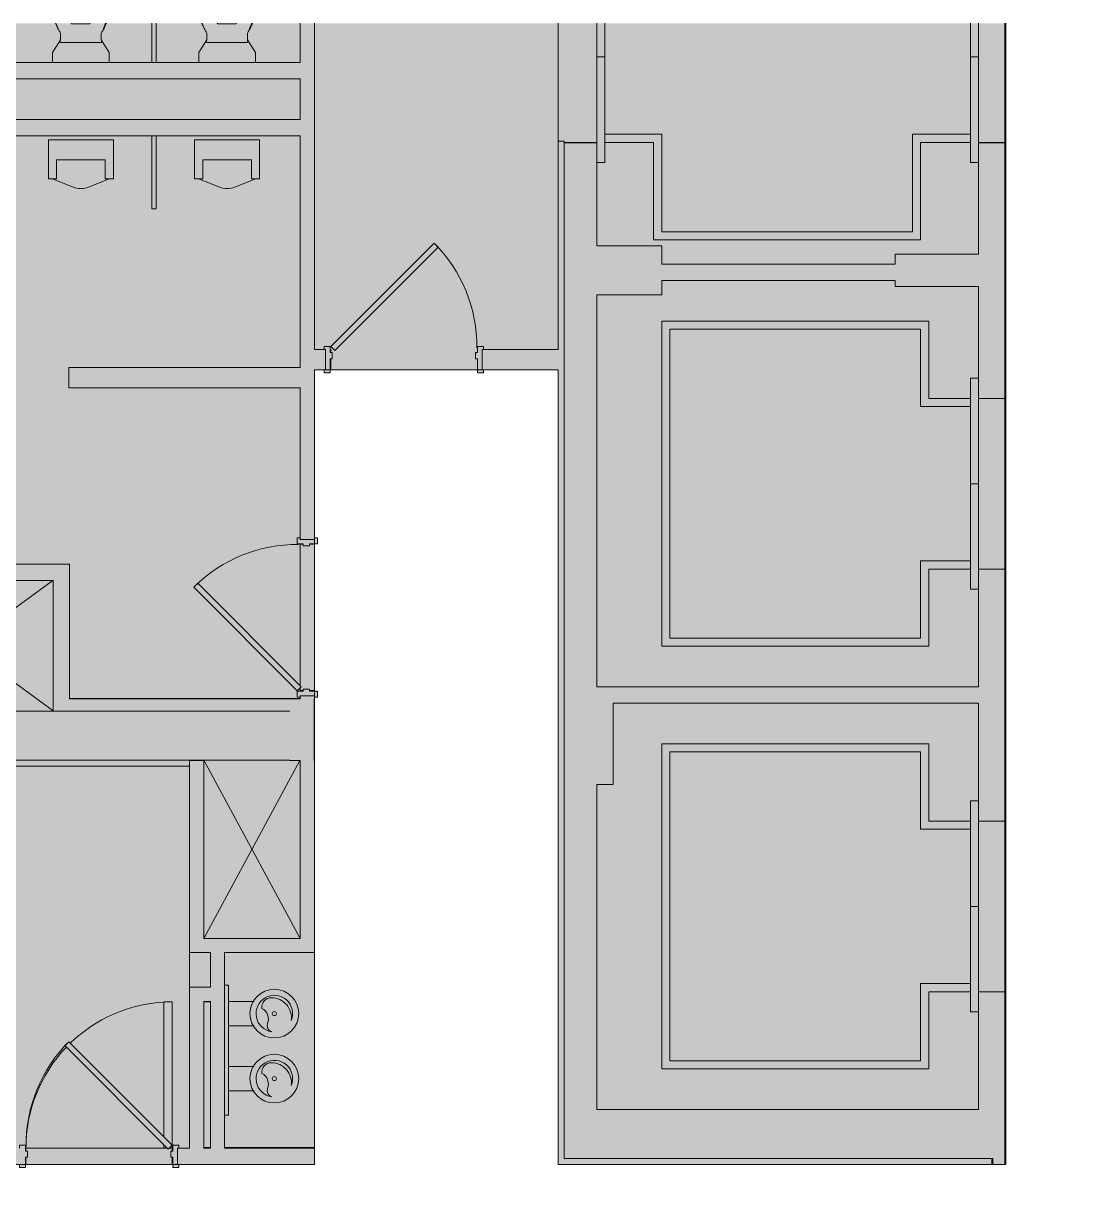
# Model space of a CAD drawing. Header units: inches. Extents: x 0 to 1865, y 0 to 1094.
# Drawn here: x 1249.8 to 1508.9, y 807.5 to 1093.8 of the extents above; entities that cross this region are included whole.
import ezdxf

# ---------------------------------------------------------------- set-up
doc = ezdxf.new("R2010")
doc.units = ezdxf.units.IN
doc.header["$MEASUREMENT"] = 0
for name, color, linetype, lineweight in [('A-DETL', 90, 'Continuous', 9), ('A-DETL-GENF', 92, 'Continuous', 9), ('A-DOOR', 31, 'Continuous', 13), ('A-WALL', 113, 'Continuous', 13), ('A-WALL-PATT', 111, 'Continuous', 13), ('CORE', 7, 'Continuous', 9), ('I-WALL', 2, 'Continuous', 13), ('Victor Bldg - 5th Floor_LINK_dwg', 8, 'Continuous', 9)]:
    doc.layers.add(name, color=color, linetype=linetype, lineweight=lineweight)

# ---------------------------------------------------------------- blocks, each defined once
blk = doc.blocks.new('Victor Bldg - 5th Floor_LINK_dwg_DRL36-7952114-Level 05 POWER _ SIGNAL')
at = {"layer": 'CORE'}
blk.add_line((0, 36), (0, 0.8), dxfattribs=at)
at = {"layer": 'CORE', "flags": 128}
for points in [[(-2, 2.8), (-2, 36), (0, 36)], [(-1.14, 0), (-2, 0), (-2, 0.86)], [(0, 0.7), (0, 0), (-0.7, 0)]]:
    blk.add_lwpolyline(points, dxfattribs=at)
at = {"layer": 'CORE'}
for start, end in [(93.1798, 134.0968), (136.2878, 180)]:
    blk.add_arc((0, 0), 36, start, end, dxfattribs=at)
blk = doc.blocks.new('Victor Bldg - 5th Floor_LINK_dwg_AG131-7952125-Level 05 POWER _ SIGNAL')
at = {"layer": 'CORE'}
for p, q in [((1257, 1055.54), (1262.11, 1053.49)), ((1271, 1055.54), (1265.89, 1053.49))]:
    blk.add_line(p, q, dxfattribs=at)
at = {"layer": 'CORE', "flags": 128}
blk.add_lwpolyline([(1256, 1055.54), (1256, 1065.14), (1272, 1065.14), (1272, 1055.54), (1270, 1055.54), (1270, 1060.16), (1258, 1060.16), (1258, 1055.54)], close=True, dxfattribs=at)
at = {"layer": 'CORE'}
blk.add_ellipse((1264, 1056.13), major_axis=(4, 0), ratio=0.75, start_param=4.220783, end_param=5.203995, dxfattribs=at)
blk = doc.blocks.new('Victor Bldg - 5th Floor_LINK_dwg_AG131-7952127-Level 05 POWER _ SIGNAL')
at = {"layer": 'CORE'}
for p, q in [((1293, 1055.54), (1298.11, 1053.49)), ((1307, 1055.54), (1301.89, 1053.49))]:
    blk.add_line(p, q, dxfattribs=at)
at = {"layer": 'CORE', "flags": 128}
blk.add_lwpolyline([(1292, 1055.54), (1292, 1065.14), (1308, 1065.14), (1308, 1055.54), (1306, 1055.54), (1306, 1060.16), (1294, 1060.16), (1294, 1055.54)], close=True, dxfattribs=at)
at = {"layer": 'CORE'}
blk.add_ellipse((1300, 1056.13), major_axis=(4, 0), ratio=0.75, start_param=4.220783, end_param=5.203995, dxfattribs=at)
blk = doc.blocks.new('Victor Bldg - 5th Floor_LINK_dwg_TOILETWP-V1-Level 05 POWER _ SIGNAL')
at = {"layer": 'CORE'}
for p, q in [((9.67, 6.15), (8.12, 5.55)), ((8.12, -5.46), (9.67, -6.06))]:
    blk.add_line(p, q, dxfattribs=at)
at = {"layer": 'CORE', "flags": 128}
for points in [[(7.25, 5), (5.63, 5), (2.5, 7), (0, 7)], [(5.43, 5.11), (4.97, 5.11), (4.97, -5.04), (5.43, -5.04)], [(9.67, -2.32), (9.53, -2.21), (9.53, 2.3), (9.67, 2.42)], [(0, -7), (2.5, -7), (5.63, -5), (7.25, -5)]]:
    blk.add_lwpolyline(points, dxfattribs=at)
at = {"layer": 'CORE'}
for centre, radius, start, end in [((14.87, -6.83), 14.07, 111.6848, 122.7754), ((14.91, 6.75), 14.03, 236.9216, 248.0767)]:
    blk.add_arc(centre, radius, start, end, dxfattribs=at)
blk = doc.blocks.new('Victor Bldg - 5th Floor_LINK_dwg-6972324-Level 05 POWER _ SIGNAL')
at = {"layer": 'CORE'}
for p, q in [((1281.5, 1093.8), (1281.5, 1084.12)), ((1282.5, 1093.8), (1282.5, 1084.12)), ((1381.5, 1093.8), (1381.5, 1064.75)), ((1393, 1066.5), (1393, 1093.8)), ((1393, 1064.5), (1393, 1093.8)), ((1491.5, 1064.5), (1491.5, 1064.41)), ((1491.5, 1001.5), (1491.5, 959.5)), ((1318, 965.63), (1318, 930.76)), ((1320.25, 965.63), (1321.5, 965.63)), ((1257.13, 956.69), (1213, 924.5)), ((1213.26, 956.69), (1257.19, 924.64)), ((1261.18, 927.62), (1318, 927.62)), ((1318, 929.44), (1318, 929.63)), ((1320.25, 929.63), (1321.5, 929.63)), ((1321.5, 912.38), (1321.5, 927.56)), ((1257.38, 924.56), (1257.38, 924.5)), ((1290.75, 911), (1058.5, 911)), ((1294.25, 912.38), (1294.25, 912.5)), ((1318, 868.63), (1294.25, 912.5)), ((1317.93, 912.38), (1294.25, 868.63)), ((1491.5, 855.5), (1491.5, 897.5)), ((1290.75, 856.63), (1290.75, 865.13)), ((1294.25, 853), (1295.88, 853)), ((1300.38, 853.12), (1306.68, 853.12)), ((1300.38, 847.12), (1306.68, 847.12)), ((1300.38, 837.12), (1306.68, 837.12)), ((1300.38, 831.12), (1306.68, 831.12)), ((1250.45, 817), (1250.45, 816.25)), ((1250.45, 816.25), (1250.45, 817)), ((1295.88, 817.13), (1294.25, 817.13)), ((1321.5, 817), (1321.5, 817.13)), ((1488.25, 813), (1488.5, 813))]:
    blk.add_line(p, q, dxfattribs=at)
at = {"layer": 'CORE', "flags": 128}
for points in [[(1393, 1093.8), (1393, 1085.5), (1391, 1085.5), (1391, 1093.8)], [(1483, 1093.8), (1483, 1066.5), (1468.72, 1066.5), (1468.72, 1042.51), (1407, 1042.51), (1407, 1066.5), (1393, 1066.5)], [(1483, 1093.8), (1483, 1064.5), (1470.72, 1064.5), (1470.72, 1040.51), (1405, 1040.51), (1405, 1064.5), (1393, 1064.5)], [(1483, 1093.8), (1483, 1085.5), (1485, 1085.5), (1485, 1093.8)], [(1491.5, 1093.8), (1491.5, 1064.5), (1485, 1064.5), (1485, 1064.41)], [(1391, 1059.54), (1393, 1059.54), (1393, 1085.5), (1391, 1085.5), (1391, 1064.41)], [(1485, 1059.54), (1483, 1059.54), (1483, 1085.5), (1485, 1085.5), (1485, 1064.41)], [(1281.5, 1066.12), (1281.5, 1048.12), (1282.5, 1048.12), (1282.5, 1066.12)], [(1383, 1064.5), (1391, 1064.5), (1391, 1064.41)], [(1407, 1020.5), (1472.72, 1020.5), (1472.72, 1001.5), (1483, 1001.5), (1483, 959.5), (1472.72, 959.5), (1472.72, 940.5), (1407, 940.5), (1407, 1020.5)], [(1409, 1018.5), (1470.72, 1018.5), (1470.72, 999.5), (1483, 999.5), (1483, 961.5), (1470.72, 961.5), (1470.72, 942.5), (1409, 942.5), (1409, 1018.5)], [(1325.5, 1012.75), (1325.5, 1013.5), (1325.38, 1013.5)], [(1325.38, 1008.5), (1325.5, 1008.5), (1325.5, 1011.25)], [(1485, 1006.46), (1483, 1006.46), (1483, 980.5), (1485, 980.5), (1485, 1001.5)], [(1485, 954.54), (1483, 954.54), (1483, 980.5), (1485, 980.5), (1485, 959.5)], [(1318, 965.69), (1318, 965.63), (1318.75, 965.63)], [(1321.5, 929.44), (1321.5, 929.63), (1321.5, 965.63), (1321.5, 965.69)], [(1318, 930.31), (1318, 929.63), (1318.75, 929.63)], [(1257.29, 924.56), (1257.38, 924.5), (1257.38, 924.56)], [(1407, 916.5), (1472.72, 916.5), (1472.72, 897.5), (1483, 897.5), (1483, 855.5), (1472.72, 855.5), (1472.72, 836.5), (1407, 836.5), (1407, 916.5)], [(1409, 914.5), (1470.72, 914.5), (1470.72, 895.5), (1483, 895.5), (1483, 857.5), (1470.72, 857.5), (1470.72, 838.5), (1409, 838.5), (1409, 914.5)], [(1485, 902.46), (1483, 902.46), (1483, 876.5), (1485, 876.5), (1485, 897.5)], [(1485, 850.54), (1483, 850.54), (1483, 876.5), (1485, 876.5), (1485, 855.5)], [(1299.38, 817.13), (1321.5, 817.13), (1321.5, 865.13)], [(1299.38, 857.12), (1300.38, 857.12), (1300.38, 825.12), (1299.38, 825.12)], [(1250.38, 817), (1250.45, 817), (1285.31, 817)], [(1285.75, 817), (1286.45, 817), (1286.45, 816.25)], [(1286.45, 816.25), (1286.45, 817), (1286.63, 817)], [(1250.38, 813), (1250.45, 813), (1286.45, 813), (1286.45, 814.75)], [(1286.45, 814.75), (1286.45, 813), (1286.63, 813)]]:
    blk.add_lwpolyline(points, dxfattribs=at)
blk.add_lwpolyline([(1250.45, 814.75), (1250.45, 813)], close=True, dxfattribs=at)
at = {"layer": 'CORE'}
for centre, radius in [((1311.63, 850.12), 6), ((1311.63, 850.12), 0.5), ((1311.63, 834.12), 6), ((1311.63, 834.12), 0.5)]:
    blk.add_circle(centre, radius, dxfattribs=at)
for centre, radius, start, end in [((1311.63, 850.12), 4.5, 337.8836, 261.735), ((1310.91, 851.65), 2.38, 89.6651, 186.1474), ((1310.88, 849.07), 4.95, 352.5494, 89.5664), ((1307.28, 848.8), 2.88, 336.5344, 64.0013), ((1311.51, 847.22), 1.64, 164.7948, 251.1974), ((1311.63, 834.12), 4.5, 337.8836, 261.735), ((1310.91, 835.65), 2.38, 89.6651, 186.1474), ((1310.88, 833.07), 4.95, 352.5494, 89.5664), ((1307.28, 832.8), 2.88, 336.5344, 64.0013), ((1311.51, 831.22), 1.64, 164.7948, 251.1974)]:
    blk.add_arc(centre, radius, start, end, dxfattribs=at)
at = {"rotation": 90}
for p in [(1264, 1084.12), (1300, 1084.12)]:
    blk.add_blockref('Victor Bldg - 5th Floor_LINK_dwg_TOILETWP-V1-Level 05 POWER _ SIGNAL', p, dxfattribs=at)
for name, p in [('Victor Bldg - 5th Floor_LINK_dwg_AG131-7952125-Level 05 POWER _ SIGNAL', (0, 0)), ('Victor Bldg - 5th Floor_LINK_dwg_AG131-7952127-Level 05 POWER _ SIGNAL', (0, 0)), ('Victor Bldg - 5th Floor_LINK_dwg_DRL36-7952114-Level 05 POWER _ SIGNAL', (1286.45, 817))]:
    blk.add_blockref(name, p)
blk = doc.blocks.new('Door - Single - Solid Door-6981683-Level 05 POWER _ SIGNAL')
at = {"layer": 'A-DOOR'}
h = blk.add_hatch(color=10, dxfattribs=at)
h.paths.add_polyline_path([(23.62, 2.66), (22.12, 2.66), (22.12, 0.16), (21.62, 0.16), (21.62, -1.34), (22.12, -1.34), (22.12, -2.84), (23.62, -2.84), (23.62, -2.09), (23.24, -2.09), (23.24, 1.91), (23.62, 1.91), (23.62, 2.49)], flags=0)
h.paths.add_polyline_path([(-14.13, 2.66), (-15.63, 2.66), (-15.63, 1.91), (-15.26, 1.91), (-15.26, -2.09), (-15.63, -2.09), (-15.63, -2.84), (-14.13, -2.84), (-14.13, -1.34), (-13.63, -1.34), (-13.63, 0.16), (-14.13, 0.16), (-14.13, 2.47)], flags=0)
at = {"layer": 'A-DOOR', "color": 8, "lineweight": 20}
for p, q in [((-15.63, 2.66), (-14.13, 2.66)), ((-15.63, 1.91), (-15.63, 2.66)), ((-14.13, 2.66), (-14.13, 0.16)), ((-14.13, 0.16), (-13.63, 0.16)), ((-13.63, 0.16), (-13.63, -1.34)), ((21.62, 0.16), (22.12, 0.16)), ((21.62, -1.34), (21.62, 0.16)), ((22.12, 2.66), (23.62, 2.66)), ((22.12, 0.16), (22.12, 2.66)), ((23.62, 2.66), (23.62, 1.91)), ((-15.63, -2.84), (-15.63, -2.09)), ((-14.13, -2.84), (-15.63, -2.84)), ((-14.13, -1.34), (-14.13, -2.84)), ((-13.63, -1.34), (-14.13, -1.34)), ((-13.03, -1.87), (-14.01, -2.84)), ((-14.01, -2.84), (11.45, -28.29)), ((12.42, -27.32), (-13.03, -1.87)), ((22.12, -1.34), (21.62, -1.34)), ((22.12, -2.84), (22.12, -1.34)), ((23.62, -2.84), (22.12, -2.84)), ((23.62, -2.09), (23.62, -2.84)), ((11.45, -28.29), (12.42, -27.32))]:
    blk.add_line(p, q, dxfattribs=at)
at = {"layer": 'A-DOOR', "lineweight": 9}
blk.add_arc((-14.01, -2.84), 36, 315, 0.5, dxfattribs=at)
blk = doc.blocks.new('Door - Single - Solid Door-6981945-Level 05 POWER _ SIGNAL')
at = {"layer": 'A-DOOR'}
h = blk.add_hatch(color=10, dxfattribs=at)
h.paths.add_polyline_path([(23.55, -3.16), (23.62, -3.16), (23.62, -2.41), (23.24, -2.41), (23.24, 2.59), (23.62, 2.59), (23.62, 3.34), (22.12, 3.34), (22.12, 1.84), (21.62, 1.84), (21.62, 0.34), (22.12, 0.34), (22.12, -3.16), (23.24, -3.16)], flags=0)
h.paths.add_polyline_path([(-15.26, -3.16), (-14.13, -3.16), (-14.13, 0.34), (-13.63, 0.34), (-13.63, 1.84), (-14.13, 1.84), (-14.13, 3.34), (-15.63, 3.34), (-15.63, 2.59), (-15.26, 2.59), (-15.26, -2.41), (-15.63, -2.41), (-15.63, -3.16)], flags=0)
at = {"layer": 'A-DOOR', "color": 8, "lineweight": 20}
for p, q in [((-14.01, 3.34), (11.45, 28.79)), ((11.45, 28.79), (12.42, 27.82)), ((12.42, 27.82), (-13.03, 2.37)), ((-15.63, 3.34), (-15.63, 2.59)), ((-14.13, 3.34), (-15.63, 3.34)), ((-14.13, 1.84), (-14.13, 3.34)), ((-13.03, 2.37), (-14.01, 3.34)), ((23.62, 3.34), (22.12, 3.34)), ((22.12, 3.34), (22.12, 1.84)), ((23.62, 2.59), (23.62, 3.34)), ((-13.63, 1.84), (-14.13, 1.84)), ((-14.13, -3.16), (-14.13, 0.34)), ((-14.13, 0.34), (-13.63, 0.34)), ((-13.63, 0.34), (-13.63, 1.84)), ((22.12, 1.84), (21.62, 1.84)), ((21.62, 1.84), (21.62, 0.34)), ((21.62, 0.34), (22.12, 0.34)), ((22.12, 0.34), (22.12, -3.16)), ((-15.63, -2.41), (-15.63, -3.16)), ((23.62, -3.16), (23.62, -2.41)), ((-15.63, -3.16), (-14.13, -3.16)), ((22.12, -3.16), (23.62, -3.16))]:
    blk.add_line(p, q, dxfattribs=at)
at = {"layer": 'A-DOOR', "lineweight": 9}
blk.add_arc((-14.01, 3.34), 36, 359.5, 45, dxfattribs=at)
blk = doc.blocks.new('Door - Single - Solid Door-V5-Level 05 POWER _ SIGNAL')
at = {"layer": 'A-DOOR'}
h = blk.add_hatch(color=10, dxfattribs=at)
h.paths.add_polyline_path([(-15.63, -2.41), (-14.13, -2.41), (-14.13, -0.41), (-13.63, -0.41), (-13.63, 1.09), (-14.13, 1.09), (-14.13, 2.59), (-15.63, 2.59), (-15.63, 1.84), (-15.26, 1.84), (-15.26, -1.66), (-15.63, -1.66)], flags=0)
h.paths.add_polyline_path([(21.62, -0.41), (22.12, -0.41), (22.12, -2.41), (23.62, -2.41), (23.62, -1.66), (23.24, -1.66), (23.24, 1.84), (23.62, 1.84), (23.62, 2.59), (22.12, 2.59), (22.12, 1.09), (21.62, 1.09), (21.62, 0.14)], flags=0)
at = {"layer": 'A-DOOR', "color": 8, "lineweight": 20}
for p, q in [((-14.01, 2.59), (11.45, 28.04)), ((12.42, 27.07), (-13.03, 1.62)), ((11.45, 28.04), (12.42, 27.07)), ((-15.63, 2.59), (-15.63, 1.84)), ((-14.13, 2.59), (-15.63, 2.59)), ((-14.13, 1.09), (-14.13, 2.59)), ((-13.63, 1.09), (-14.13, 1.09)), ((-13.03, 1.62), (-14.01, 2.59)), ((-13.63, -0.41), (-13.63, 1.09)), ((22.12, 1.09), (21.62, 1.09)), ((21.62, 1.09), (21.62, -0.41)), ((23.62, 2.59), (22.12, 2.59)), ((22.12, 2.59), (22.12, 1.09)), ((23.62, 1.84), (23.62, 2.59)), ((-15.63, -1.66), (-15.63, -2.41)), ((-15.63, -2.41), (-14.13, -2.41)), ((-14.13, -2.41), (-14.13, -0.41)), ((-14.13, -0.41), (-13.63, -0.41)), ((21.62, -0.41), (22.12, -0.41)), ((22.12, -0.41), (22.12, -2.41)), ((22.12, -2.41), (23.62, -2.41)), ((23.62, -2.41), (23.62, -1.66))]:
    blk.add_line(p, q, dxfattribs=at)
at = {"layer": 'A-DOOR', "lineweight": 9}
blk.add_arc((-14.01, 2.59), 36, 359.5, 45, dxfattribs=at)

msp = doc.modelspace()

# ---------------------------------------------------------------- hatches: boundary and pattern name
at = {"layer": 'A-DETL-GENF'}
h = msp.add_hatch(color=254, dxfattribs=at)
h.paths.add_polyline_path([(1864.71, 15.5), (1864.71, 749.5), (1858.12, 749.5), (1858.12, 714.25), (1805.94, 714.25), (1805.94, 677.43), (1813, 677.43), (1813, 653.43), (1805.94, 653.43), (1805.94, 409.5), (1645.06, 409.5), (1645.06, 27.5), (1683, 27.5), (1683, 15.5), (1738, 15.5), (1738, 27.5), (1744, 27.5), (1744, 15.5), (1799, 15.5), (1799, 27.5), (1819, 27.5), (1819, 41.5), (1843, 41.5), (1843, 27.5), (1863, 27.5), (1863, 15.5)], flags=0)
h.paths.add_polyline_path([(1805.94, 293.5), (1789, 293.5), (1789, 317.5), (1813, 317.5), (1813, 293.5)], flags=0)
h.paths.add_polyline_path([(1491.69, 813), (1491.69, 1093.8), (1321.5, 1093.8), (1321.5, 1013.5), (1323.88, 1013.5), (1323.88, 1014.25), (1325.38, 1014.25), (1325.38, 1012.75), (1325.88, 1012.75), (1325.88, 1011.25), (1325.38, 1011.25), (1325.38, 1008.5), (1361.63, 1008.5), (1361.63, 1011.25), (1361.13, 1011.25), (1361.13, 1012.75), (1361.63, 1012.75), (1361.63, 1014.25), (1363.13, 1014.25), (1363.13, 1013.5), (1381.5, 1013.5), (1381.5, 1064.75), (1383, 1064.75), (1383, 1064.41), (1391, 1064.41), (1391, 1039), (1407, 1039), (1407, 1034.5), (1464.5, 1034.5), (1464.5, 1037), (1485, 1037), (1485, 1064.41), (1491.5, 1064.41), (1491.5, 1001.5), (1485, 1001.5), (1485, 1029), (1464.5, 1029), (1464.5, 1030.5), (1407, 1030.5), (1407, 1027), (1391, 1027), (1391, 930.5), (1485, 930.5), (1485, 959.5), (1491.5, 959.5), (1491.5, 897.5), (1485, 897.5), (1485, 926.5), (1395, 926.5), (1395, 906.5), (1391, 906.5), (1391, 826.5), (1485, 826.5), (1485, 855.5), (1491.5, 855.5), (1491.5, 813)], flags=0)
h.paths.add_polyline_path([(1488.25, 813), (1488.5, 813), (1488.5, 814.5), (1488.25, 814.5), (1488.25, 813.5)], flags=0)
h.paths.add_polyline_path([(1002.88, 813), (1002.88, 813.06), (902.81, 813.06), (902.81, 813), (966.56, 813)], flags=0)
h.paths.add_polyline_path([(1004.38, 813), (1040.63, 813), (1040.63, 813.81), (1040.13, 813.81), (1040.13, 815.31), (1040.63, 815.31), (1040.63, 818.31), (1042.13, 818.31), (1042.13, 817.56), (1052, 817.56), (1052, 813.06), (1042.13, 813.06), (1042.13, 813), (1052.5, 813), (1052.5, 912.37), (1058.5, 912.37), (1058.5, 817), (1248.88, 817), (1248.88, 817.75), (1250.38, 817.75), (1250.38, 816.25), (1250.88, 816.25), (1250.88, 814.75), (1250.38, 814.75), (1250.38, 813), (1286.63, 813), (1286.63, 814.75), (1286.13, 814.75), (1286.13, 816.25), (1286.63, 816.25), (1286.63, 817.75), (1288.13, 817.75), (1288.13, 817), (1290.75, 817), (1290.75, 856.62), (1295.88, 856.62), (1295.88, 865.12), (1290.75, 865.12), (1290.75, 912.37), (1294.25, 912.37), (1294.25, 868.62), (1318, 868.62), (1318, 912.37), (1315.44, 912.37), (1315.44, 912.5), (993.06, 912.5), (993.06, 951.5), (990.43, 951.5), (990.43, 950.75), (988.93, 950.75), (988.93, 955.25), (988.43, 955.25), (988.43, 956.75), (988.93, 956.75), (988.93, 958.25), (990.43, 958.25), (990.43, 957.5), (993.06, 957.5), (993.06, 1017.06), (1016.5, 1017.06), (1016.5, 1037.5), (1036, 1037.5), (1036, 1093.8), (867.44, 1093.8), (867.44, 957.5), (951.18, 957.5), (951.18, 958.25), (952.68, 958.25), (952.68, 956.75), (953.18, 956.75), (953.18, 955.25), (952.68, 955.25), (952.68, 950.75), (951.18, 950.75), (951.18, 951.5), (833.56, 951.5), (833.56, 907.5), (848.81, 907.5), (848.81, 908.25), (850.31, 908.25), (850.31, 906.25), (850.81, 906.25), (850.81, 904.75), (850.31, 904.75), (850.31, 904), (886.56, 904), (886.56, 904.75), (886.06, 904.75), (886.06, 906.25), (886.56, 906.25), (886.56, 908.25), (888.06, 908.25), (888.06, 907.5), (902.81, 907.5), (902.81, 951.31), (907.31, 951.31), (907.31, 817.56), (1002.88, 817.56), (1002.88, 818.31), (1004.38, 818.31), (1004.38, 815.31), (1004.88, 815.31), (1004.88, 813.81), (1004.38, 813.81), (1004.38, 813.06)], flags=0)
h.paths.add_polyline_path([(1633.75, 813.25), (1633.75, 814.5), (1633.5, 814.5), (1633.5, 813.25)], flags=0)
h.paths.add_polyline_path([(1321.5, 817), (1321.5, 865.12), (1299.38, 865.12), (1299.38, 817), (1303.1, 817)], flags=0)
h.paths.add_polyline_path([(1294.25, 817), (1295.88, 817), (1295.88, 853.12), (1294.25, 853.12), (1294.25, 818.54)], flags=0)
h.paths.add_polyline_path([(1747.65, 817.75), (1864.71, 817.75), (1864.71, 994.5), (1841.99, 994.5), (1841.99, 1002.5), (1843.49, 1002.5), (1843.49, 1093.8), (1737.13, 1093.8), (1737.13, 932.5), (1737.25, 932.5), (1737.25, 924.5), (1737.13, 924.5), (1737.13, 826.5), (1737.06, 826.5), (1737.06, 817.75)], flags=0)
h.paths.add_polyline_path([(1657.5, 817.75), (1710.5, 817.75), (1710.5, 826.5), (1730.63, 826.5), (1730.63, 924.5), (1710.5, 924.5), (1710.5, 926.5), (1657.5, 926.5), (1657.5, 924.5), (1637, 924.5), (1637, 897.5), (1630.5, 897.5), (1630.5, 855.5), (1637, 855.5), (1637, 826.5), (1657.5, 826.5), (1657.5, 818.54)], flags=0)
h.paths.add_polyline_path([(1321.44, 912.37), (1321.5, 912.37), (1321.5, 927.56), (1321.44, 927.56), (1321.44, 924.5)], flags=0)
h.paths.add_polyline_path([(996.56, 916), (1023.22, 916), (1023.22, 936.5), (1026.38, 936.5), (1026.38, 1013.5), (1016.5, 1013.5), (1016.5, 1013.56), (996.56, 1013.56), (996.56, 924.5)], flags=0)
h.paths.add_polyline_path([(1315.44, 924.5), (1315.42, 924.56), (1257.19, 924.56), (1257.19, 956.69), (1213, 956.69), (1213, 924.5), (1315.38, 924.5)], flags=0)
h.paths.add_polyline_path([(1090, 924.5), (1208, 924.5), (1208, 932.5), (1047.22, 932.5), (1047.22, 924.5)], flags=0)
h.paths.add_polyline_path([(1316.5, 927.56), (1318, 927.56), (1318, 927.94), (1317.25, 927.94), (1317.25, 929.44), (1318.75, 929.44), (1318.75, 929.94), (1320.25, 929.94), (1320.25, 929.44), (1321.5, 929.44), (1321.5, 965.69), (1320.25, 965.69), (1320.25, 965.19), (1318.75, 965.19), (1318.75, 965.69), (1317.25, 965.69), (1317.25, 967.19), (1318, 967.19), (1318, 1004.12), (1261, 1004.12), (1261, 1009.12), (1318, 1009.12), (1318, 1066.12), (1042, 1066.12), (1042, 936.5), (1090, 936.5), (1090, 960.5), (1095, 960.5), (1095, 936.5), (1208, 936.5), (1208, 960.69), (1261.19, 960.69), (1261.19, 927.56), (1315.44, 927.56)], flags=0)
h.paths.add_polyline_path([(1657.5, 930.5), (1710.5, 930.5), (1710.5, 932.5), (1730.63, 932.5), (1730.63, 1093.8), (1630.5, 1093.8), (1630.5, 1064.5), (1637, 1064.5), (1637, 1001.5), (1630.5, 1001.5), (1630.5, 959.5), (1637, 959.5), (1637, 932.5), (1657.5, 932.5)], flags=0)
h.paths.add_polyline_path([(1038.5, 936.5), (1038.5, 1013.5), (1029.88, 1013.5), (1029.88, 936.5), (1033.03, 936.5)], flags=0)
h.paths.add_polyline_path([(861.94, 957.5), (861.94, 1093.8), (838, 1093.8), (838, 1037.5), (853, 1037.5), (853, 1013.5), (838, 1013.5), (838, 957.5), (853, 957.5)], flags=0)
h.paths.add_polyline_path([(1847.99, 1002.5), (1864.71, 1002.5), (1864.71, 1045.5), (1847.99, 1045.5), (1847.99, 1026.5)], flags=0)
h.paths.add_polyline_path([(467.6, 1017), (493.14, 1017), (493.14, 1037.5), (517.14, 1037.5), (517.14, 1017), (765, 1017), (765, 1093.8), (12, 1093.8), (12, 1064.5), (34.13, 1064.5), (34.13, 1017), (464.1, 1017)], flags=0)
h.paths.add_polyline_path([(1864.71, 1052), (1864.71, 1093.8), (1847.99, 1093.8), (1847.99, 1052), (1848.67, 1052)], flags=0)
h.paths.add_polyline_path([(1162.33, 1070.12), (1318, 1070.12), (1318, 1080.12), (1042, 1080.12), (1042, 1070.12), (1042.84, 1070.12)], flags=0)
h.paths.add_polyline_path([(1042, 1084.12), (1318, 1084.12), (1318, 1093.8), (1042, 1093.8)], flags=0)
at = {"layer": 'A-WALL-PATT', "lineweight": 9}
h = msp.add_hatch(color=7, dxfattribs=at)
h.paths.add_polyline_path([(1321.5, 927.56), (1321.5, 928.31), (1318, 928.31), (1318, 927.56), (1321.44, 927.56)], flags=0)
h.paths.add_polyline_path([(1321.5, 966.81), (1321.5, 1093.8), (1318, 1093.8), (1318, 966.81)], flags=0)
for points in [[(1162.33, 1080.12), (1318, 1080.12), (1318, 1084.12), (1042, 1084.12), (1042, 1080.12)], [(1162.33, 1066.12), (1318, 1066.12), (1318, 1070.12), (1042, 1070.12), (1042, 1066.12)], [(1383, 814.5), (1383, 1064.75), (1381.5, 1064.75), (1381.5, 814.5)], [(1391, 1039), (1391, 1064.41), (1383, 1064.41), (1383, 1039)], [(1485, 1037), (1491.5, 1037), (1491.5, 1064.41), (1485, 1064.41)], [(1391, 1027), (1407, 1027), (1407, 1039), (1383, 1039), (1383, 1027)], [(1485, 1029), (1491.5, 1029), (1491.5, 1037), (1464.5, 1037), (1464.5, 1029)], [(1464.5, 1030.5), (1464.5, 1034.5), (1407, 1034.5), (1407, 1030.5)], [(1485, 1001.5), (1491.5, 1001.5), (1491.5, 1029), (1485, 1029)], [(1391, 930.5), (1391, 1027), (1383, 1027), (1383, 930.5)], [(1279.4, 1004.12), (1318, 1004.12), (1318, 1009.12), (1261, 1009.12), (1261, 1004.12)], [(1257.19, 956.69), (1261.19, 956.69), (1261.19, 960.69), (1213, 960.69), (1213, 956.69)], [(1488.5, 897.5), (1491.5, 897.5), (1491.5, 959.5), (1485, 959.5), (1485, 897.5)], [(1261.19, 924.56), (1261.19, 956.69), (1257.19, 956.69), (1257.19, 924.56)], [(1395, 906.5), (1395, 930.5), (1383, 930.5), (1383, 906.5), (1391, 906.5)], [(1396.46, 926.5), (1485, 926.5), (1485, 930.5), (1395, 930.5), (1395, 926.5)], [(1318, 924.56), (1321.44, 924.56), (1321.44, 927.56), (1261.19, 927.56), (1261.19, 924.56), (1315.44, 924.56)], [(1279.4, 912.5), (1315.44, 912.5), (1315.44, 924.5), (1047.22, 924.5), (1047.22, 912.5), (1162.33, 912.5)], [(1318, 912.37), (1321.44, 912.37), (1321.44, 924.56), (1315.44, 924.56), (1315.44, 912.37), (1316.5, 912.37)], [(1294.25, 865.12), (1294.25, 912.37), (1290.75, 912.37), (1290.75, 865.12)], [(1321.5, 868.62), (1321.5, 912.37), (1318, 912.37), (1318, 868.62)], [(1391, 814.5), (1391, 906.5), (1383, 906.5), (1383, 814.5)], [(1321.44, 865.12), (1321.5, 865.12), (1321.5, 868.62), (1294.25, 868.62), (1294.25, 865.12), (1318, 865.12)], [(1299.38, 817), (1299.38, 865.12), (1295.88, 865.12), (1295.88, 817)], [(1295.88, 853.12), (1295.88, 856.62), (1290.75, 856.62), (1290.75, 853.12), (1294.43, 853.12)], [(1491.5, 826.5), (1491.5, 855.5), (1485, 855.5), (1485, 826.5), (1488.5, 826.5)], [(1294.25, 817), (1294.25, 853.12), (1290.75, 853.12), (1290.75, 817)], [(1462.13, 814.5), (1488.5, 814.5), (1488.5, 826.5), (1391, 826.5), (1391, 814.5), (1396.46, 814.5)], [(1491.5, 813), (1491.5, 826.5), (1488.5, 826.5), (1488.5, 813)], [(1396.46, 813), (1488.25, 813), (1488.25, 814.5), (1381.5, 814.5), (1381.5, 813), (1391, 813)]]:
    msp.add_hatch(color=7, dxfattribs=at).paths.add_polyline_path(points, flags=0)
h = msp.add_hatch(color=7, dxfattribs=at)
h.paths.add_polyline_path([(1381.5, 1008.5), (1381.5, 1013.5), (1362.75, 1013.5), (1362.75, 1008.5)], flags=0)
h.paths.add_polyline_path([(1321.5, 1008.5), (1324.25, 1008.5), (1324.25, 1013.5), (1321.5, 1013.5), (1321.5, 1009.12)], flags=0)
h = msp.add_hatch(color=7, dxfattribs=at)
h.paths.add_polyline_path([(1321.5, 813), (1321.5, 817), (1287.75, 817), (1287.75, 813)], flags=0)
h.paths.add_polyline_path([(1234.5, 813), (1249.25, 813), (1249.25, 817), (1052.5, 817), (1052.5, 813), (1162.33, 813)], flags=0)

# ---------------------------------------------------------------- linework, layer by layer
at = {"layer": 'A-DETL'}
for p, q in [((1491.69, 813), (1491.69, 1093.8)), ((1321.5, 813), (1321.5, 1008.5)), ((1321.5, 1008.5), (1381.5, 1008.5)), ((1381.5, 1008.5), (1381.5, 813)), ((902.81, 813), (1321.5, 813)), ((1381.5, 813), (1491.69, 813))]:
    msp.add_line(p, q, dxfattribs=at)
at = {"layer": 'A-WALL', "color": 8, "lineweight": 20}
for p, q in [((1383, 1064.75), (1381.5, 1064.75)), ((1381.5, 1064.75), (1381.5, 1013.5)), ((1383, 814.5), (1383, 1064.75)), ((1391, 1064.41), (1383, 1064.41)), ((1391, 1039), (1391, 1064.41)), ((1407, 1039), (1391, 1039)), ((1407, 1034.5), (1407, 1039)), ((1485, 1037), (1464.5, 1037)), ((1464.5, 1037), (1464.5, 1034.5)), ((1491.5, 1029), (1491.5, 1037)), ((1407, 1027), (1407, 1030.5)), ((1464.5, 1030.5), (1464.5, 1029)), ((1464.5, 1029), (1485, 1029)), ((1391, 930.5), (1391, 1027)), ((1391, 1027), (1407, 1027)), ((1381.5, 1008.5), (1381.5, 813)), ((1395, 930.5), (1391, 930.5)), ((1395, 906.5), (1395, 926.5)), ((1315.44, 924.5), (1213, 924.5)), ((1047.22, 912.5), (1315.44, 912.5)), ((1391, 826.5), (1391, 906.5)), ((1391, 906.5), (1395, 906.5)), ((1485, 826.5), (1391, 826.5)), ((1488.5, 814.5), (1383, 814.5)), ((1488.25, 813), (1488.25, 814.5)), ((1381.5, 813), (1488.25, 813))]:
    msp.add_line(p, q, dxfattribs=at)
at = {"layer": 'I-WALL', "color": 8, "lineweight": 20}
for p, q in [((1318, 1093.8), (1318, 1084.12)), ((1321.5, 1013.5), (1321.5, 1093.8)), ((1318, 1084.12), (1042, 1084.12)), ((1042, 1080.12), (1318, 1080.12)), ((1318, 1080.12), (1318, 1070.12)), ((1318, 1070.12), (1042, 1070.12)), ((1042, 1066.12), (1318, 1066.12)), ((1318, 1066.12), (1318, 1009.12)), ((1485, 1064.41), (1485, 1037)), ((1491.5, 1064.41), (1485, 1064.41)), ((1491.5, 1037), (1491.5, 1064.41)), ((1464.5, 1034.5), (1407, 1034.5)), ((1407, 1030.5), (1464.5, 1030.5)), ((1485, 1029), (1485, 1001.5)), ((1491.5, 1001.5), (1491.5, 1029)), ((1324.25, 1013.5), (1321.5, 1013.5)), ((1324.25, 1008.5), (1324.25, 1013.5)), ((1381.5, 1013.5), (1362.75, 1013.5)), ((1362.75, 1013.5), (1362.75, 1008.5)), ((1318, 1009.12), (1261, 1009.12)), ((1261, 1009.12), (1261, 1004.12)), ((1321.5, 966.81), (1321.5, 1008.5)), ((1321.5, 1008.5), (1324.25, 1008.5)), ((1362.75, 1008.5), (1381.5, 1008.5)), ((1261, 1004.12), (1318, 1004.12)), ((1318, 1004.12), (1318, 966.81)), ((1485, 1001.5), (1491.5, 1001.5)), ((1318, 966.81), (1321.5, 966.81)), ((1261.19, 960.69), (1208, 960.69)), ((1261.19, 927.56), (1261.19, 960.69)), ((1485, 959.5), (1485, 930.5)), ((1491.5, 959.5), (1485, 959.5)), ((1491.5, 897.5), (1491.5, 959.5)), ((1213, 956.69), (1257.19, 956.69)), ((1257.19, 956.69), (1257.19, 924.56)), ((1485, 930.5), (1395, 930.5)), ((1321.5, 928.31), (1318, 928.31)), ((1318, 928.31), (1318, 927.56)), ((1321.5, 927.56), (1321.5, 928.31)), ((1318, 927.56), (1261.19, 927.56)), ((1321.44, 927.56), (1321.5, 927.56)), ((1321.44, 912.37), (1321.44, 927.56)), ((1395, 926.5), (1485, 926.5)), ((1485, 926.5), (1485, 897.5)), ((1257.19, 924.56), (1315.44, 924.56)), ((1315.44, 924.56), (1315.44, 924.5)), ((1290.75, 912.37), (1290.75, 865.12)), ((1294.25, 912.37), (1290.75, 912.37)), ((1294.25, 868.62), (1294.25, 912.37)), ((1315.44, 912.5), (1315.44, 912.37)), ((1315.44, 912.37), (1318, 912.37)), ((1318, 912.37), (1318, 868.62)), ((1321.5, 912.37), (1321.44, 912.37)), ((1321.5, 865.12), (1321.5, 912.37)), ((1485, 897.5), (1491.5, 897.5)), ((1318, 868.62), (1294.25, 868.62)), ((1290.75, 865.12), (1295.88, 865.12)), ((1295.88, 865.12), (1295.88, 856.62)), ((1299.38, 817), (1299.38, 865.12)), ((1299.38, 865.12), (1321.5, 865.12)), ((1290.75, 856.62), (1290.75, 817)), ((1295.88, 856.62), (1290.75, 856.62)), ((1485, 855.5), (1485, 826.5)), ((1491.5, 855.5), (1485, 855.5)), ((1491.5, 813), (1491.5, 855.5)), ((1294.25, 817), (1294.25, 853.12)), ((1294.25, 853.12), (1295.88, 853.12)), ((1295.88, 853.12), (1295.88, 817)), ((1290.75, 817), (1287.75, 817)), ((1287.75, 817), (1287.75, 813)), ((1295.88, 817), (1294.25, 817)), ((1321.5, 817), (1299.38, 817)), ((1321.5, 813), (1321.5, 817)), ((1488.5, 814.5), (1488.5, 813)), ((1287.75, 813), (1321.5, 813)), ((1488.5, 813), (1491.5, 813))]:
    msp.add_line(p, q, dxfattribs=at)

# ---------------------------------------------------------------- block references
at = {"layer": 'A-DOOR'}
msp.add_blockref('Door - Single - Solid Door-6981945-Level 05 POWER _ SIGNAL', (1339.51, 1010.91), dxfattribs=at)
for name, p, rotation in [('Door - Single - Solid Door-V5-Level 05 POWER _ SIGNAL', (1319.84, 943.57), 89.99999999999991), ('Door - Single - Solid Door-6981683-Level 05 POWER _ SIGNAL', (1272.49, 814.91), 180)]:
    msp.add_blockref(name, p, dxfattribs=dict(at, rotation=rotation))
at = {"layer": 'Victor Bldg - 5th Floor_LINK_dwg', "color": 7}
msp.add_blockref('Victor Bldg - 5th Floor_LINK_dwg-6972324-Level 05 POWER _ SIGNAL', (0, 0), dxfattribs=at)

doc.saveas('drawing.dxf')
